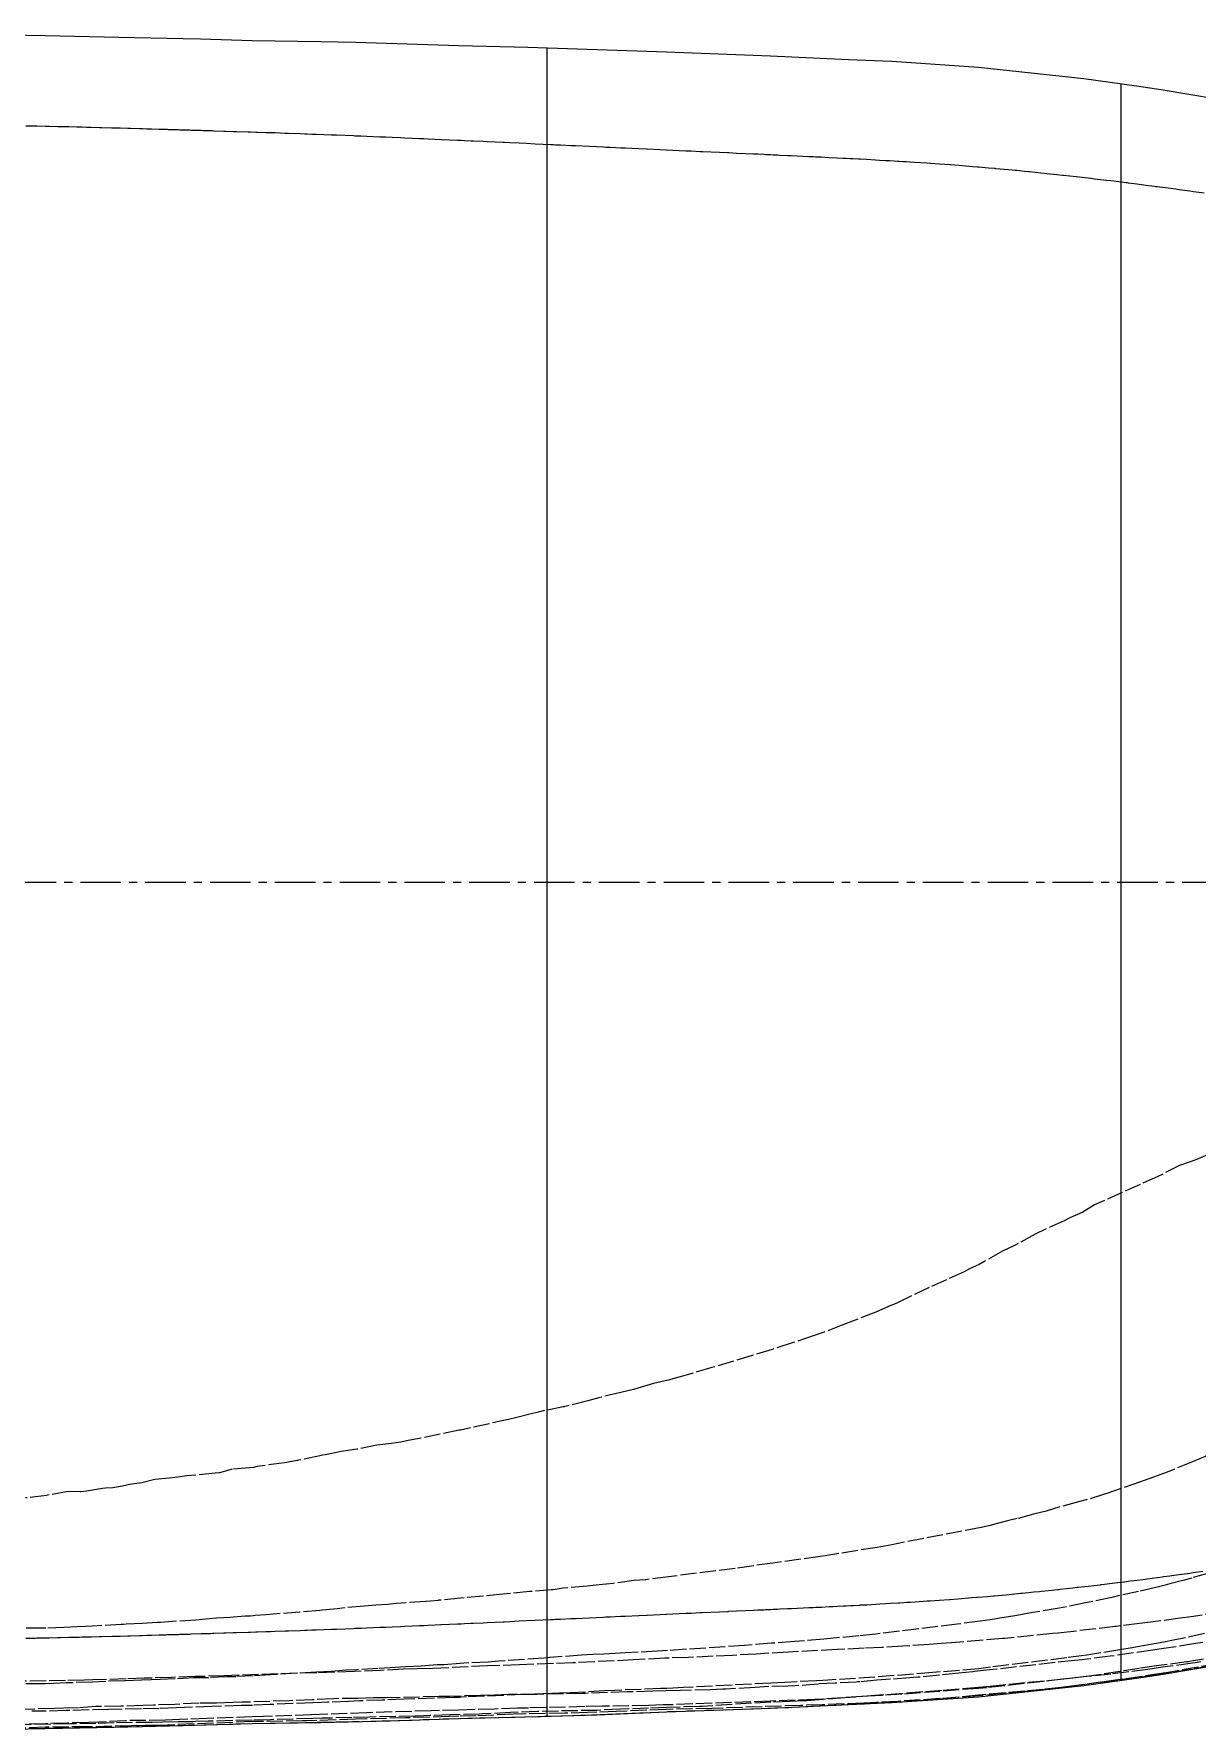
# Model space of a CAD drawing. Header units: millimetres. Extents: x -20 to 697, y -482 to 154.
# Drawn here: x 274.8 to 366, y -326.4 to -193.5 of the extents above; entities that cross this region are included whole.
import ezdxf

# ---------------------------------------------------------------- set-up
doc = ezdxf.new("R2010")
doc.units = ezdxf.units.MM
doc.linetypes.add('CENTER', pattern=[5.08, 3.175, -0.635, 0.635, -0.635])
doc.linetypes.add('DASHED', pattern=[1.524, 1.27, -0.254])
for name, color, linetype in [('CENTER', 1, 'CENTER'), ('INNER', 8, 'CONTINUOUS'), ('OUTLINE', 7, 'CONTINUOUS'), ('STATIONS', 3, 'CONTINUOUS'), ('WATERLINES', 5, 'DASHED')]:
    doc.layers.add(name, color=color, linetype=linetype)

msp = doc.modelspace()

# ---------------------------------------------------------------- linework, layer by layer
at = {"layer": 'CENTER'}
msp.add_lwpolyline([(-11.1369, -260), (464.7213, -260)], dxfattribs=at)
at = {"layer": 'INNER'}
for points in [[(366.5111, -206.0293), (365.6684, -205.9095), (365.3761, -205.8688), (364.5555, -205.7565), (364.2765, -205.7187), (363.4727, -205.613), (362.8259, -205.524), (362.7308, -205.5113), (362.6174, -205.4967), (361.9648, -205.4146), (361.2394, -205.321), (360.5909, -205.236), (360.4887, -205.2231), (360.3859, -205.2104), (359.4343, -205.0929), (359.1931, -205.0631), (358.8578, -205.0229), (357.9258, -204.9115), (357.6518, -204.879), (356.9514, -204.7988), (356.4969, -204.7459), (356.487, -204.7448), (355.4852, -204.6333), (355.404, -204.6247), (354.9644, -204.578), (354.1744, -204.4933), (353.9746, -204.472), (353.7157, -204.4455), (352.816, -204.3533), (352.7527, -204.3468), (352.4232, -204.3148), (351.8325, -204.2573), (351.7073, -204.2451), (351.4508, -204.2206), (351.1827, -204.1953), (350.1736, -204.1029), (350.1239, -204.0984), (350.1002, -204.0963), (350.0842, -204.0948), (349.6016, -204.0528), (348.8381, -203.9876), (348.7318, -203.9783), (348.3763, -203.9497), (347.5791, -203.8855), (347.2983, -203.8643), (346.6211, -203.812), (346.6172, -203.8117), (346.6077, -203.811), (345.7545, -203.7492), (345.0228, -203.6981), (344.7759, -203.6806), (343.813, -203.6174), (343.4287, -203.5925), (343.1553, -203.5757), (342.8908, -203.5589), (342.6101, -203.5415), (342.4729, -203.5329), (341.8777, -203.498), (341.5277, -203.4768), (341.0591, -203.45), (340.7333, -203.4314), (340.0298, -203.3922), (339.5539, -203.3664), (339.4789, -203.3624), (339.4135, -203.359), (338.9996, -203.337), (338.7558, -203.3251), (338.4269, -203.3077), (338.1882, -203.2951), (337.7077, -203.2713), (337.0929, -203.2397), (336.4814, -203.2093), (336.2791, -203.1993), (336.0464, -203.1882), (335.8478, -203.1786), (335.5203, -203.163), (334.1419, -203.0985), (333.9118, -203.0869), (333.8367, -203.0833), (333.258, -203.0567), (333.0722, -203.048), (332.7259, -203.0323), (332.506, -203.0221), (332.134, -203.0048), (331.99, -202.9983), (331.5217, -202.9767), (331.2448, -202.964), (331.1823, -202.961), (330.5571, -202.932), (329.863, -202.9004), (329.2365, -202.8721), (329.193, -202.8701), (329.1494, -202.868), (328.5201, -202.8381), (327.1908, -202.7788), (327.1435, -202.7766), (327.0093, -202.7706), (326.3026, -202.738), (325.9047, -202.7204), (325.8722, -202.7188), (325.3548, -202.6924), (324.3552, -202.6499), (324.3497, -202.6496), (324.3467, -202.6495), (324.3372, -202.6491), (323.8768, -202.6281), (322.8445, -202.5811), (322.821, -202.5799), (322.7913, -202.5786), (322.1917, -202.5467), (321.1254, -202.5024), (321.0517, -202.4989), (320.9778, -202.4955), (320.7796, -202.4866), (319.9571, -202.4473), (319.8254, -202.4413), (319.6011, -202.4323), (319.3921, -202.4223), (318.8753, -202.3977), (318.304, -202.3668), (317.2398, -202.3233), (316.8677, -202.3057), (316.0641, -202.2653), (315.6569, -202.2484), (315.5111, -202.2411), (315.303, -202.2325), (314.0764, -202.1723), (313.3504, -202.1413), (312.804, -202.1152), (312.0887, -202.0792), (311.657, -202.0612), (311.5503, -202.056), (310.3077, -201.9938), (309.9885, -201.9809), (309.2171, -201.946), (309.0406, -201.9398), (308.5225, -201.9149), (308.2775, -201.9013), (307.9766, -201.8885), (306.7351, -201.8341), (306.6782, -201.832), (306.2293, -201.8097), (305.6812, -201.7874), (305.3494, -201.7719), (304.9937, -201.7556), (304.459, -201.7306), (303.8125, -201.703), (303.522, -201.6923), (302.8482, -201.6625), (302.3582, -201.6408), (301.8917, -201.6234), (300.87, -201.5797), (300.4227, -201.5607), (299.9696, -201.5447), (299.9264, -201.5428), (299.8374, -201.5393), (298.4873, -201.4842), (298.1032, -201.4719), (296.9128, -201.4255), (296.552, -201.4113), (296.1882, -201.4006), (296.0206, -201.3937), (295.6749, -201.3816), (294.7211, -201.3437), (294.4788, -201.3378), (293.6961, -201.3056), (293.312, -201.2992), (293.1798, -201.2938), (292.9492, -201.2868), (292.2908, -201.262), (292.1589, -201.2598), (291.7569, -201.244), (291.5788, -201.2339), (290.6666, -201.2083), (290.5388, -201.2047), (290.4072, -201.2027), (289.7831, -201.1824), (289.6561, -201.1767), (288.8888, -201.1524), (288.7734, -201.1492), (288.6549, -201.1477), (288.0044, -201.1274), (287.8906, -201.1222), (287.1112, -201.0985), (287.0074, -201.0957), (286.9, -201.0945), (286.6151, -201.0814), (286.2186, -201.0741), (286.1146, -201.0693), (285.337, -201.0465), (285.241, -201.0438), (285.1429, -201.043), (284.5846, -201.0222), (283.9797, -201.0106), (283.9316, -201.0089), (283.6291, -200.9967), (283.2917, -200.9897), (283.0594, -200.9759), (282.3388, -200.965), (282.1855, -200.9602), (282.1313, -200.959), (281.5398, -200.9373), (280.9624, -200.9268), (280.8758, -200.9227), (280.0845, -200.9022), (280.0043, -200.8999), (279.9253, -200.8995), (279.2687, -200.8828), (279.1892, -200.8791), (278.8947, -200.8742), (278.5259, -200.8626), (278.3356, -200.8604), (278.1355, -200.8543), (277.505, -200.8352), (276.8467, -200.8244), (276.7926, -200.823), (276.6405, -200.8202), (275.9816, -200.7957), (275.6802, -200.7874), (274.9994, -200.7835), (274.8713, -200.7805), (274.8274, -200.7799), (274.147, -200.7605)], [(274.147, -319.2395), (274.8274, -319.2201), (274.8713, -319.2195), (274.9994, -319.2165), (275.6802, -319.2126), (275.9816, -319.2043), (276.6405, -319.1798), (276.7926, -319.177), (276.8467, -319.1756), (277.505, -319.1648), (278.1355, -319.1457), (278.3356, -319.1396), (278.5259, -319.1374), (278.8947, -319.1258), (279.1892, -319.1209), (279.2687, -319.1172), (279.9253, -319.1005), (280.0043, -319.1001), (280.0845, -319.0978), (280.8758, -319.0773), (280.9624, -319.0732), (281.5398, -319.0627), (282.1313, -319.041), (282.1855, -319.0398), (282.3388, -319.035), (283.0594, -319.0241), (283.2917, -319.0103), (283.6291, -319.0033), (283.9316, -318.9911), (283.9797, -318.9894), (284.5846, -318.9778), (285.1429, -318.957), (285.241, -318.9562), (285.337, -318.9535), (286.1146, -318.9307), (286.2186, -318.9259), (286.6151, -318.9186), (286.9, -318.9055), (287.0074, -318.9043), (287.1112, -318.9015), (287.8906, -318.8778), (288.0044, -318.8726), (288.6549, -318.8523), (288.7734, -318.8508), (288.8888, -318.8476), (289.6561, -318.8233), (289.7831, -318.8176), (290.4072, -318.7973), (290.5388, -318.7953), (290.6666, -318.7917), (291.5788, -318.7661), (291.7569, -318.756), (292.1589, -318.7402), (292.2908, -318.738), (292.9492, -318.7132), (293.1798, -318.7062), (293.312, -318.7008), (293.6961, -318.6944), (294.4788, -318.6622), (294.7211, -318.6563), (295.6749, -318.6184), (296.0206, -318.6063), (296.1882, -318.5994), (296.552, -318.5887), (296.9128, -318.5745), (298.1032, -318.5281), (298.4873, -318.5158), (299.8374, -318.4607), (299.9264, -318.4572), (299.9696, -318.4553), (300.4227, -318.4393), (300.87, -318.4203), (301.8917, -318.3766), (302.3582, -318.3592), (302.8482, -318.3375), (303.522, -318.3077), (303.8125, -318.297), (304.459, -318.2694), (304.9937, -318.2444), (305.3494, -318.2281), (305.6812, -318.2126), (306.2293, -318.1903), (306.6782, -318.168), (306.7351, -318.1659), (307.9766, -318.1115), (308.2775, -318.0987), (308.5225, -318.0851), (309.0406, -318.0602), (309.2171, -318.054), (309.9885, -318.0191), (310.3077, -318.0062), (311.5503, -317.944), (311.657, -317.9388), (312.0887, -317.9208), (312.804, -317.8848), (313.3504, -317.8587), (314.0764, -317.8277), (315.303, -317.7675), (315.5111, -317.7589), (315.6569, -317.7516), (316.0641, -317.7347), (316.8677, -317.6943), (317.2398, -317.6767), (318.304, -317.6332), (318.8753, -317.6023), (319.3921, -317.5777), (319.6011, -317.5677), (319.8254, -317.5587), (319.9571, -317.5527), (320.7796, -317.5134), (320.9778, -317.5045), (321.0517, -317.5011), (321.1254, -317.4976), (322.1917, -317.4533), (322.7913, -317.4214), (322.821, -317.4201), (322.8445, -317.4189), (323.8768, -317.3719), (324.3372, -317.3509), (324.3467, -317.3505), (324.3497, -317.3504), (324.3552, -317.3501), (325.3548, -317.3076), (325.8722, -317.2812), (325.9047, -317.2796), (326.3026, -317.262), (327.0093, -317.2294), (327.1435, -317.2234), (327.1908, -317.2212), (328.5201, -317.1619), (329.1494, -317.132), (329.193, -317.1299), (329.2365, -317.1279), (329.863, -317.0996), (330.5571, -317.068), (331.1823, -317.039), (331.2449, -317.036), (331.5225, -317.0232), (331.9915, -317.0016), (332.1357, -316.9951), (332.5085, -316.9778), (332.7288, -316.9676), (333.0765, -316.9518), (333.2634, -316.943), (333.843, -316.9164), (333.9184, -316.9128), (334.1494, -316.9011), (335.5325, -316.8364), (335.8624, -316.8207), (336.0619, -316.811), (336.2953, -316.7999), (336.5008, -316.7897), (337.117, -316.7591), (337.3959, -316.7442), (337.7384, -316.7272), (338.2208, -316.7032), (338.4595, -316.6906), (338.7853, -316.6733), (339.0308, -316.6613), (339.4435, -316.6394), (339.5078, -316.636), (339.5822, -316.632), (340.0559, -316.6063), (340.7652, -316.5668), (341.0941, -316.548), (341.562, -316.5212), (341.914, -316.4999), (342.511, -316.4648), (342.6497, -316.4561), (342.9335, -316.4384), (343.1983, -316.4216), (343.4704, -316.4048), (343.8507, -316.3802), (344.799, -316.3178), (345.0432, -316.3005), (345.7437, -316.2516), (346.5581, -316.1927), (346.5702, -316.1918), (346.5751, -316.1914), (347.2337, -316.1407), (347.5096, -316.1199), (348.3062, -316.0561), (348.6546, -316.0281), (348.7589, -316.0191), (349.5239, -315.954), (350.0015, -315.9125), (350.0199, -315.9109), (350.0469, -315.9084), (350.9837, -315.8228), (351.2354, -315.7995), (351.8989, -315.7364), (352.1184, -315.7155), (352.2361, -315.7041), (352.4884, -315.6788), (352.7355, -315.6544), (353.1639, -315.6112), (353.6089, -315.5661), (353.7666, -315.5499), (354.027, -315.5223), (354.5768, -315.4637), (355.0335, -315.4157), (355.0992, -315.4088), (355.2162, -315.3961), (356.2173, -315.2846), (356.5623, -315.2466), (356.6443, -315.2372), (357.409, -315.1472), (357.8717, -315.0945), (358.3462, -315.0392), (358.4069, -315.0319), (358.4941, -315.0213), (359.5005, -314.8974), (360.2102, -314.8119), (360.2603, -314.8057), (360.7086, -314.7469), (361.249, -314.6775), (361.7027, -314.6218), (361.8959, -314.5971), (362.0493, -314.577), (362.8335, -314.4724), (363.2212, -314.4239), (363.3101, -314.4121), (363.8275, -314.342), (364.1235, -314.3019), (364.9717, -314.184), (365.3744, -314.1315), (365.6424, -314.0942), (366.3985, -313.9865)]]:
    msp.add_lwpolyline(points, dxfattribs=at)
at = {"layer": 'OUTLINE'}
for points in [[(268.4606, -193.5444), (275.6669, -193.6684), (281.4394, -193.8006), (281.4395, -193.8006), (286.4777, -193.9004), (287.8263, -193.9284), (287.8264, -193.9284), (291.8868, -194.0576), (291.887, -194.0576), (297.2707, -194.1369), (299.9709, -194.2011), (308.0835, -194.4515), (308.0836, -194.4515), (313.5055, -194.5704), (313.5055, -194.5705), (318.9274, -194.7708), (318.9274, -194.7708), (324.3618, -194.959), (332.5204, -195.2565), (332.5205, -195.2565), (338.6401, -195.5415), (338.6401, -195.5415), (342.0265, -195.6903), (342.0266, -195.6903), (348.8096, -196.1363), (348.8099, -196.1363), (357.0669, -197.0385), (357.0671, -197.0385), (361.2156, -197.6216), (363.298, -197.9256), (363.2982, -197.9256), (369.4782, -198.9674)], [(369.4782, -321.0326), (363.2982, -322.0744), (363.298, -322.0744), (361.2156, -322.3784), (357.0671, -322.9615), (357.0669, -322.9615), (348.8099, -323.8637), (348.8096, -323.8637), (342.0266, -324.3097), (342.0265, -324.3097), (338.6401, -324.4585), (338.6401, -324.4585), (332.5205, -324.7435), (332.5204, -324.7435), (324.3618, -325.041), (324.3618, -325.041), (320.7384, -325.1926), (318.9291, -325.2557), (315.3126, -325.3692), (308.0836, -325.5485), (308.0835, -325.5485), (302.6729, -325.7336), (302.6729, -325.7337), (297.2728, -325.852), (291.887, -325.9424), (291.8868, -325.9424), (286.4739, -326.093), (281.0737, -326.2214), (275.667, -326.3316), (270.2637, -326.4314)]]:
    msp.add_lwpolyline(points, dxfattribs=at)
at = {"layer": 'STATIONS'}
for points in [[(315, -325.377), (315, -194.6257)], [(360, -322.5493), (360, -197.4507)]]:
    msp.add_lwpolyline(points, dxfattribs=at)
at = {"layer": 'WATERLINES'}
for points in [[(368.3443, -280.6673), (365.8684, -281.7573), (364.6227, -282.1739), (362.8748, -283.0678), (357.9006, -285.2907), (356.9987, -285.8535), (355.9737, -286.2997), (355.5238, -286.5401), (353.2513, -287.5778), (351.6546, -288.4685), (350.7051, -288.9105), (348.8617, -289.9533), (348.1198, -290.3025), (347.6877, -290.5191), (344.9469, -291.7643), (342.458, -292.946), (341.7547, -293.2483), (340.7769, -293.6807), (338.1943, -294.6947), (336.7143, -295.2489), (335.8512, -295.5501), (334.2225, -296.0946), (332.6419, -296.6077), (331.085, -297.0889), (327.9152, -298.0361), (325.3378, -298.7755), (324.4821, -299.0075), (323.3464, -299.2897), (322.1179, -299.6349), (321.7722, -299.7446), (320.7743, -299.9914), (319.0619, -300.3898), (318.1976, -300.6365), (316.512, -301.0639), (316.3789, -301.0927), (316.3524, -301.097), (316.3448, -301.0992), (316.2739, -301.1192), (314.811, -301.3965), (314.2964, -301.5206), (313.642, -301.6938), (312.6267, -301.939), (311.9674, -302.0994), (308.2231, -302.9239), (308.207, -302.9271), (308.1186, -302.9456), (304.1146, -303.7547), (303.5278, -303.8622), (302.8074, -303.9911), (301.6547, -304.1011), (300.0846, -304.4352), (299.5723, -304.4979), (298.8726, -304.6041), (297.6299, -304.8711), (297.399, -304.9061), (297.1952, -304.9362), (295.6896, -305.2541), (295.5183, -305.2794), (295.4265, -305.3014), (294.4192, -305.5026), (292.2779, -305.7743), (291.999, -305.8538), (291.6743, -305.8811), (290.3204, -305.9912), (289.4351, -306.2553), (289.338, -306.2644), (289.2916, -306.2718), (288.9816, -306.3139), (286.7648, -306.5152), (286.0612, -306.6075), (285.3866, -306.7023), (284.2472, -306.8118), (283.2325, -307.0492), (282.2562, -307.1859), (281.7098, -307.3143), (280.9493, -307.4462), (280.3772, -307.473), (280.1552, -307.4975), (278.8974, -307.7066), (278.4612, -307.7596), (278.3777, -307.767), (277.455, -307.7276), (275.9795, -308.0076), (275.7498, -308.0459), (274.1224, -308.2447)], [(366.7615, -304.9181), (365.6037, -305.4046), (363.9405, -306.0896), (363.5223, -306.2565), (362.5333, -306.6292), (361.4386, -307.0197), (358.7833, -307.9181), (357.2677, -308.3983), (356.6572, -308.559), (355.2058, -308.9506), (354.1356, -309.2759), (353.144, -309.511), (351.8519, -309.8618), (351.081, -310.0409), (350.4892, -310.1999), (349.6381, -310.4228), (349.0177, -310.5564), (342.0172, -311.9097), (340.8717, -312.1207), (337.0941, -312.7267), (336.7923, -312.7734), (336.4052, -312.8285), (332.7059, -313.3436), (329.7471, -313.7638), (324.5189, -314.4275), (322.7491, -314.6541), (322.7056, -314.6583), (322.6954, -314.6598), (321.7982, -314.7173), (320.186, -314.9406), (319.0792, -315.0442), (318.1541, -315.1475), (316.2628, -315.319), (315.4846, -315.4317), (315.4245, -315.4367), (315.3515, -315.4467), (313.6464, -315.581), (311.5255, -315.7874), (308.2239, -316.1052), (306.4955, -316.2659), (306.4681, -316.2667), (305.8719, -316.3232), (305.5195, -316.3508), (305.5063, -316.3519), (305.4882, -316.3538), (303.1668, -316.5111), (302.5231, -316.5813), (301.5823, -316.6496), (300.6575, -316.7205), (298.5584, -316.9194), (297.4038, -317.0446), (297.1776, -317.0631), (295.6023, -317.1868), (292.9841, -317.3969), (292.1306, -317.4537), (291.9994, -317.4725), (291.7659, -317.4956), (291.3081, -317.508), (290.1312, -317.6067), (289.6754, -317.6336), (289.0841, -317.6707), (288.2625, -317.7443), (287.4799, -317.8077), (284.692, -317.9921), (284.6746, -317.993), (284.6627, -317.9937), (284.4271, -318.0086), (283.2619, -318.0771), (281.9954, -318.1462), (281.7988, -318.1592), (281.6193, -318.1705), (279.3361, -318.2899), (278.8259, -318.3156), (278.1283, -318.3451), (277.1333, -318.3919), (275.7116, -318.4432), (275.437, -318.4443), (273.9041, -318.4436)], [(368.3429, -313.7239), (365.5406, -314.5234), (364.8379, -314.7134), (363.8287, -314.9792), (363.4563, -315.0748), (362.7313, -315.2485), (361.3717, -315.5704), (359.2694, -316.036), (357.2004, -316.4719), (355.1478, -316.8795), (355.139, -316.8811), (355.1369, -316.8815), (353.0756, -317.2223), (351.8162, -317.458), (351.0111, -317.5738), (350.6614, -317.6298), (349.7401, -317.783), (348.9447, -317.9019), (347.1563, -318.1349), (340.7801, -318.9137), (339.4395, -319.0476), (336.6924, -319.3057), (334.3839, -319.4903), (332.6041, -319.6329), (330.4846, -319.7949), (324.4323, -320.2065), (323.6514, -320.2535), (321.1289, -320.3753), (320.3282, -320.4278), (319.4445, -320.4859), (318.5989, -320.5143), (317.7035, -320.572), (315.5425, -320.7215), (315.1907, -320.7447), (314.7503, -320.79), (311.2288, -321.0353), (310.6412, -321.0914), (310.3794, -321.1077), (308.4869, -321.1903), (308.1782, -321.2079), (306.9047, -321.3272), (306.3741, -321.3327), (305.1427, -321.4337), (303.8937, -321.4776), (303.1051, -321.521), (301.7503, -321.6117), (300.0623, -321.7027), (299.2389, -321.7453), (298.1, -321.8304), (296.8992, -321.8843), (293.3274, -322.1073), (291.953, -322.1858), (290.6084, -322.2496), (289.8829, -322.2642), (288.4698, -322.3258), (287.3035, -322.3502), (285.8367, -322.4123), (284.6707, -322.4583), (283.9572, -322.487), (283.2027, -322.5166), (281.8945, -322.5628), (280.4151, -322.617), (279.3658, -322.675), (277.3357, -322.7325), (276.3088, -322.7896), (275.6785, -322.808), (275.4157, -322.81), (273.3949, -322.8075)], [(369.3803, -316.9881), (365.4989, -317.5487), (364.6315, -317.6698), (362.0979, -318.0072), (362.0573, -318.0127), (361.4536, -318.0885), (359.6214, -318.3165), (359.5412, -318.3266), (355.3092, -318.807), (355.0721, -318.8346), (354.6539, -318.8767), (350.8908, -319.2495), (350.7044, -319.2653), (346.6972, -319.6001), (345.9012, -319.6589), (344.9472, -319.7249), (342.8992, -319.8587), (341.2437, -319.9664), (339.8528, -320.024), (337.7508, -320.1312), (333.9175, -320.3148), (331.3942, -320.473), (329.5362, -320.578), (326.0882, -320.7385), (324.2254, -320.801), (321.7857, -320.9324), (317.0169, -321.1631), (312.828, -321.318), (310.3407, -321.3987), (306.0518, -321.6037), (304.8264, -321.6408), (303.7476, -321.6653), (301.9495, -321.7584), (299.8786, -321.851), (296.9644, -321.9404), (293.912, -322.02), (289.7278, -322.185), (287.4079, -322.2452), (285.56, -322.304), (283.4075, -322.3727), (281.9963, -322.4242), (279.4045, -322.4895), (278.715, -322.5113), (277.2497, -322.5417), (273.406, -322.6072)], [(368.0245, -318.5563), (364.1092, -319.3968), (363.3569, -319.5454), (362.3143, -319.737), (361.2743, -319.9202), (360.8667, -319.9926), (359.9036, -320.1533), (357.104, -320.5983), (355.7397, -320.7689), (349.759, -321.5031), (348.851, -321.6281), (345.2476, -321.928), (340.7028, -322.285), (337.0176, -322.5194), (336.6245, -322.5435), (336.1176, -322.571), (333.6265, -322.6957), (332.5457, -322.7521), (325.7067, -323.1017), (324.3817, -323.1638), (323.91, -323.1868), (320.3125, -323.3194), (319.5044, -323.3611), (316.8618, -323.5188), (316.8475, -323.5196), (315.9682, -323.5309), (314.6572, -323.581), (308.6733, -323.8399), (308.3198, -323.856), (308.1253, -323.8693), (307.6881, -323.8891), (303.7999, -324.0131), (302.1028, -324.088), (300.3014, -324.1419), (299.4295, -324.1927), (297.7782, -324.2535), (297.3448, -324.278), (296.6311, -324.3057), (293.2888, -324.426), (291.9147, -324.4982), (291.0097, -324.5161), (288.724, -324.5806), (285.9438, -324.6904), (284.5935, -324.7358), (283.2043, -324.7752), (280.6289, -324.8162), (277.2688, -324.9051), (275.6641, -324.9499), (274.6067, -324.9619)], [(366.3941, -319.5761), (365.8296, -319.6611), (364.1151, -319.9364), (363.327, -320.0504), (362.4793, -320.1727), (359.139, -320.6488), (357.6276, -320.8369), (357.3474, -320.8724), (356.952, -320.9161), (356.3396, -320.9749), (349.6754, -321.7171), (348.9844, -321.7973), (348.5128, -321.8475), (348.3652, -321.8614), (347.2711, -321.9792), (344.0789, -322.2902), (343.7155, -322.3203), (343.432, -322.3451), (340.8491, -322.5261), (339.5115, -322.6507), (339.3539, -322.6616), (339.2364, -322.6717), (337.5773, -322.755), (336.2586, -322.8215), (334.4217, -322.9737), (333.8814, -323.0001), (332.3855, -323.0281), (331.3005, -323.0971), (329.0245, -323.2214), (328.7764, -323.2217), (328.2853, -323.2402), (327.8508, -323.2655), (325.4344, -323.3191), (324.3189, -323.3589), (323.2799, -323.3865), (321.2734, -323.4481), (317.9662, -323.5536), (317.8818, -323.5547), (317.801, -323.5571), (314.1872, -323.6345), (311.9828, -323.6535), (310.8857, -323.6842), (309.7852, -323.7207), (307.3756, -323.7959), (306.8249, -323.803), (306.5292, -323.8136), (302.3947, -323.8971), (301.3862, -323.9112), (300.1965, -323.9457), (298.2593, -323.9718), (296.6014, -324.0646), (294.7962, -324.1348), (291.079, -324.2541), (290.3645, -324.2775), (289.0816, -324.3288), (287.732, -324.3233), (285.8213, -324.4183), (284.1491, -324.4772), (283.3172, -324.5055), (281.5905, -324.5607), (279.6263, -324.588), (278.277, -324.6839), (277.1172, -324.7129), (276.3812, -324.7353), (274.8485, -324.7807), (272.5059, -324.8429)], [(368.4877, -321.1759), (365.4543, -321.6797), (363.2755, -322.0373), (362.667, -322.133), (359.5542, -322.5447), (354.5153, -323.2021), (354.2211, -323.2347), (353.9635, -323.2593), (348.8212, -323.7002), (346.527, -323.9392), (344.885, -324.0839), (344.4515, -324.1154), (339.2458, -324.4319), (338.5152, -324.4637), (332.855, -324.7271), (331.7923, -324.7643), (324.3529, -325.0155), (321.6568, -325.1376), (319.7525, -325.2133), (316.9879, -325.3147), (316.0732, -325.3431), (312.4945, -325.4364), (308.0867, -325.5446), (304.3966, -325.6725), (303.3256, -325.6974), (299.745, -325.7978), (297.2732, -325.8295), (296.9736, -325.8416), (296.0902, -325.87), (291.8828, -325.9385), (288.1308, -326.0469), (286.0545, -326.0985), (282.8171, -326.18), (281.5079, -326.2014), (280.2567, -326.2371), (279.1913, -326.2584), (275.6639, -326.2974), (270.9988, -326.4074)], [(369.4715, -320.3449), (365.6693, -321.0114), (365.3843, -321.0553), (365.2816, -321.0722), (365.1328, -321.0946), (362.7818, -321.4092), (361.4439, -321.5958), (358.2541, -322.094), (357.0672, -322.2509), (356.2224, -322.3517), (355.422, -322.4545), (349.5097, -323.1119), (348.8329, -323.1665), (342.8043, -323.6232), (340.6833, -323.7455), (339.683, -323.8016), (336.5972, -324.0121), (335.9842, -324.0398), (332.5095, -324.1589), (324.8636, -324.4432), (324.3274, -324.4551), (324.1114, -324.4642), (322.9418, -324.4967), (319.3395, -324.5708), (317.972, -324.5946), (313.5509, -324.7023), (312.9971, -324.7103), (312.6989, -324.7212), (310.8765, -324.7823), (308.0856, -324.8598), (305.9111, -324.9263), (300.8598, -325.0702), (296.5117, -325.2412), (292.7743, -325.3615), (291.9216, -325.4035), (288.3526, -325.5278), (286.185, -325.6108), (285.0776, -325.6494), (281.9622, -325.6954), (279.8512, -325.8128), (279.0411, -325.8389), (277.3793, -325.8855), (275.684, -325.9352), (271.7125, -326.0154)], [(367.541, -321.2303), (363.5283, -321.9381), (363.3068, -321.9752), (363.1592, -322), (359.9288, -322.4782), (357.0677, -322.8604), (355.3197, -323.1013), (352.5103, -323.4055), (350.7124, -323.5699), (348.8124, -323.7587), (342.4976, -324.1846), (340.8022, -324.2818), (339.8221, -324.3326), (336.5745, -324.4509), (334.8957, -324.4985), (327.9279, -324.7376), (324.3358, -324.8175), (320.4154, -324.9825), (318.1577, -325.0476), (316.4026, -325.113), (312.3578, -325.1909), (309.4468, -325.3116), (308.0908, -325.345), (307.3286, -325.3695), (303.9404, -325.4713), (299.9868, -325.5791), (296.1372, -325.705), (295.8227, -325.7141), (291.9002, -325.7642), (285.234, -326.0366), (284.0285, -326.0663), (283.4726, -326.0764), (282.419, -326.1034), (279.0286, -326.178), (275.673, -326.2072), (272.2703, -326.3247)], [(366.2439, -321.0853), (365.7967, -321.1672), (365.5909, -321.2017), (363.2456, -321.5108), (362.1061, -321.6791), (359.1902, -322.0532), (357.0294, -322.2722), (355.519, -322.4418), (349.7228, -323.0117), (348.8223, -323.0863), (345.9648, -323.3296), (340.705, -323.7321), (338.3355, -323.9161), (336.6357, -324.0335), (335.3739, -324.1402), (335.1496, -324.1517), (334.0215, -324.1876), (332.5534, -324.2389), (329.5054, -324.4296), (327.1936, -324.5713), (326.9627, -324.5808), (324.3725, -324.6559), (322.9627, -324.7145), (320.7469, -324.7882), (318.9342, -324.8855), (318.9341, -324.8855), (314.2559, -324.9702), (312.1398, -325.062), (309.9357, -325.1715), (309.7109, -325.1798), (307.4007, -325.2359), (305.7872, -325.2969), (305.3443, -325.3081), (304.663, -325.3305), (301.0984, -325.4117), (299.7016, -325.4545), (297.3579, -325.5066), (296.6323, -325.5129), (293.2947, -325.6248), (291.8859, -325.6576), (288.4394, -325.7377), (287.4331, -325.7716), (287.2211, -325.779), (286.0731, -325.7881), (284.8884, -325.8229), (284.0397, -325.8326), (281.0699, -325.8534), (279.6371, -325.9252), (277.6147, -325.9451), (272.9011, -326.0293)]]:
    msp.add_lwpolyline(points, dxfattribs=at)

doc.saveas('drawing.dxf')
